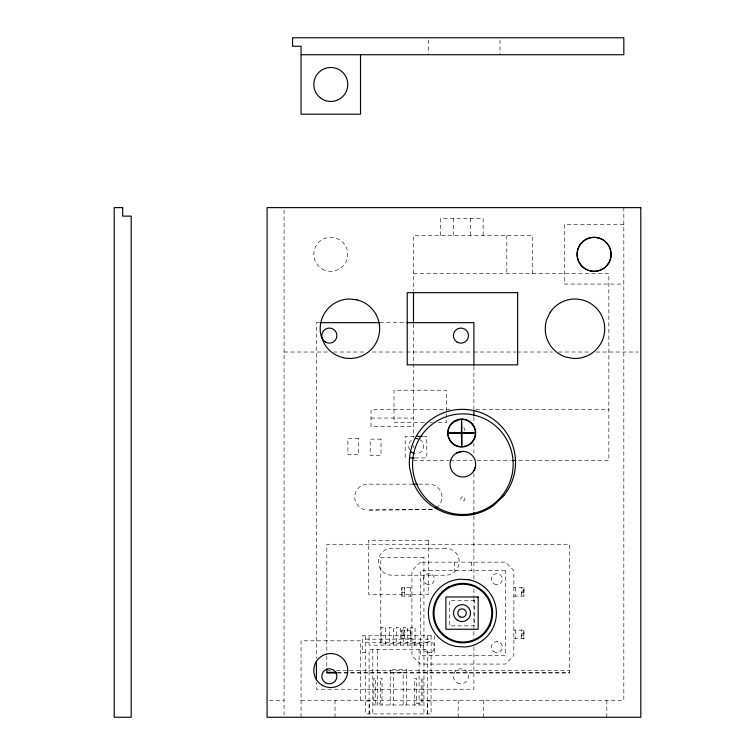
<?xml version="1.0" encoding="UTF-8"?>
<svg xmlns="http://www.w3.org/2000/svg" width="755" height="755" viewBox="0 0 755 755"><rect width="100%" height="100%" fill="white"/><g stroke="black" fill="none" stroke-linecap="round" stroke-linejoin="round"><path stroke-width="0.57" stroke-dasharray="3.77 2.83" d="M411.928 596.12L401.868 596.12L401.905 592.722L404.435 592.722M411.928 638.588L401.868 638.588L401.905 635.191L404.435 635.191M513.853 596.12L523.904 596.12L523.904 587.626L513.853 587.626M513.853 638.588L523.904 638.588L523.904 630.095L513.853 630.095M429.435 652.584L430.01 652.499M432.417 509.597L367.676 510.04L432.417 509.597A12.939 12.939 0 0 0 434.531 508.823M623.819 224.612L564.362 224.612L564.362 284.069L623.819 284.069M413.495 273.659L608.851 273.659L608.851 460.522L517.052 460.522M318.752 322.668L316.402 322.668L316.402 658.596M379.869 322.668L405.728 322.668M284.069 352.019L328.812 352.019M333.521 352.019L366.486 352.019M372.366 352.019L405.341 352.019M406.511 352.019L472.441 352.019M473.621 352.019L516.005 352.019M517.184 352.019L552.509 352.019M558.389 352.019L591.354 352.019M596.063 352.019L638.447 352.019M449.971 409.559L371.026 409.559L371.026 426.547L413.495 426.547M475.867 409.559L608.851 409.559M371.026 418.053L413.495 418.053M424.244 422.592L393.987 422.592L393.987 390.231L446.347 390.231L446.347 422.592L438.202 422.592M430.057 422.592L432.389 422.592M414.268 436.352L405.19 436.352L405.19 457.926L407.464 457.926M423.357 436.352L426.764 436.352L426.764 457.926L415.41 457.926M413.495 460.522L448.791 460.522M449.971 460.522L472.328 460.522M477.037 460.522L511.173 460.522M412.843 484.153L367.676 484.153A12.939 12.939 0 0 0 354.737 497.092A12.939 12.939 0 0 0 367.676 510.031M418.638 484.153L429.066 484.153A12.939 12.939 0 0 1 438.211 506.246M401.868 596.12L401.868 587.626L411.928 587.626M521.337 591.023L523.876 591.023M523.876 592.722L521.337 592.722L521.337 596.12L521.337 587.626M401.868 638.588L401.868 630.095L411.928 630.095M521.337 633.492L523.876 633.492M523.876 635.191L521.337 635.191L521.337 638.588L521.337 630.095M365.684 639.164L431.086 639.164M365.684 642.562L431.086 642.562M365.684 652.754L362.287 652.754L362.287 635.767L434.484 635.767L434.484 652.754L431.086 652.754M327.991 670.449L330.35 670.449M336.239 670.449L569.525 670.449M337.419 672.356L569.525 672.356M337.419 673.007L569.525 673.007L569.525 544.261L326.821 544.261L326.821 654.727M269.346 700.262L284.069 700.262M301.056 700.262L623.819 700.262L623.819 207.625M365.684 700.942L369.412 700.942L369.412 713.909M431.086 700.942L427.358 700.942L427.358 713.909M497.385 641.59L497.96 641.674M429.548 641.599L430.114 641.693M401.868 587.626L401.905 591.023L404.435 591.023L404.435 587.626L404.435 596.12M401.868 630.095L401.905 633.492L404.435 633.492L404.435 630.095L404.435 638.588M606.831 700.262L606.831 717.25M532.407 273.659L532.407 235.437L413.495 235.437L413.495 291.232M523.904 587.626L523.904 596.12M523.904 630.095L523.904 638.588M515.391 587.626L515.391 596.12M515.391 630.095L515.391 638.588M506.822 235.437L506.822 273.659M500.027 40.015L500.027 54.737M483.672 700.262L483.672 717.25M483.134 235.437L483.134 218.45L440.675 218.45L440.675 235.437M473.895 366.279L473.895 408.719M473.895 416.968L473.895 424.036M473.895 442.892L473.895 454.68M473.895 473.545L473.895 511.258M473.895 515.976L473.895 581.982M473.895 589.051L473.895 597.299M473.895 598.479L473.895 638.56M473.895 646.808L473.895 689.24L316.402 689.24L316.402 682.171M471.384 562.145L471.384 570.638M470.403 218.45L470.403 235.437M458.191 700.262L458.191 717.25M454.397 562.145L454.397 570.638M453.415 218.45L453.415 235.437M431.086 635.767L431.086 713.909L365.684 713.909L365.684 635.767M428.274 40.015L428.274 53.605M427.689 635.767L427.689 645.11L369.082 645.11L369.082 635.767M427.689 713.909L427.689 649.357L369.082 649.357L369.082 713.909M423.961 649.357L423.961 713.909M419.827 642.562L419.827 645.11M419.082 649.357L419.082 704.991M415.061 645.11L415.061 627.273L410.814 627.273L410.814 645.11M414.731 642.562L414.731 645.11M414.731 704.991L414.731 678.235L416.43 678.235L416.43 703.292L421.205 703.292L421.205 678.235L422.904 678.235L422.904 704.991L373.857 704.991L373.857 678.235L375.556 678.235L375.556 703.292L380.331 703.292L380.331 678.235L382.03 678.235L382.03 704.991M413.495 324.037L413.495 437.362M413.495 445.469L413.495 447.781M410.38 587.626L410.38 596.12M410.38 630.095L410.38 638.588M407.757 645.11L407.757 627.273L403.51 627.273L403.51 645.11M406.558 704.991L406.558 669.317L390.203 669.317L390.203 704.991M403.161 704.991L403.161 672.714L393.6 672.714L393.6 704.991M400.509 645.11L400.509 627.273L396.262 627.273L396.262 645.11M393.657 645.11L393.657 627.273L389.41 627.273L389.41 645.11M385.427 645.11L385.427 627.273L381.181 627.273L381.181 645.11M377.679 649.357L377.679 704.991M372.81 649.357L372.81 713.909M360.512 700.262L360.512 640.806L301.056 640.806L301.056 717.25M335.031 700.262L335.031 717.25M326.821 655.897L326.821 669.27M284.069 209.984L284.069 714.985M419.931 439.57A7.55 7.55 0 0 1 416.156 453.661M409.616 449.886A7.55 7.55 0 0 1 412.381 439.57M463.608 427.604A2.086 2.086 0 0 1 464.174 431.18M420.422 562.145L411.928 570.638L411.928 655.576L420.422 664.07L505.359 664.07L513.853 655.576L513.853 570.638L505.359 562.145L420.422 562.145M462.532 496.743L462.013 496.894A2.086 2.086 0 0 0 461.362 500.254A2.086 2.086 0 0 0 464.74 499.716A2.086 2.086 0 0 0 463.079 496.724L462.532 496.743M358.682 438.485L347.895 438.485L347.895 454.661L358.682 454.661L358.682 438.485M381.011 439.136L370.224 439.136L370.224 455.312L381.011 455.312L381.011 439.136M428.727 540.335L368.327 540.335L368.327 594.27L428.727 594.27L428.727 540.335M445.752 548.253L391.817 548.253A13.486 13.486 0 0 0 378.34 561.729A13.486 13.486 0 0 0 391.817 575.216L445.752 575.216A13.486 13.486 0 0 0 459.238 561.729A13.486 13.486 0 0 0 445.752 548.253M423.942 557.464L380.794 557.464L380.794 643.76L423.942 643.76L423.942 557.464M505.359 570.638L420.422 570.638L420.422 655.576L505.359 655.576L505.359 570.638M474.763 600.376L449.282 600.376L449.282 625.857L474.763 625.857L474.763 600.376M457.171 682.831A7.55 7.55 0 0 0 468.496 676.291A7.55 7.55 0 0 0 457.171 669.76A7.55 7.55 0 0 0 457.171 682.831M322.291 269.054A16.988 16.988 0 0 0 347.772 254.341A16.988 16.988 0 0 0 322.291 239.628A16.988 16.988 0 0 0 322.291 269.054M426.103 651.839A5.521 5.521 0 0 0 434.436 647.139A5.521 5.521 0 0 0 426.197 642.278A5.521 5.521 0 0 0 426.103 651.839M493.666 651.584A5.521 5.521 0 0 0 502.358 647.601A5.521 5.521 0 0 0 494.563 642.061A5.521 5.521 0 0 0 493.666 651.584M494.1 583.917A5.521 5.521 0 0 0 502.386 579.132A5.521 5.521 0 0 0 494.1 574.357A5.521 5.521 0 0 0 494.1 583.917M425.886 583.757A5.521 5.521 0 0 0 434.427 579.444A5.521 5.521 0 0 0 426.424 574.206A5.521 5.521 0 0 0 425.886 583.757"/><path stroke-width="1.13" d="M473.951 470.582L475.225 467.496M489.372 626.603L490.637 623.762M446.686 588.192L449.376 586.635A29.728 29.728 0 0 1 492.571 614.664A29.728 29.728 0 0 1 446.696 638.051A29.728 29.728 0 0 1 449.376 586.635M456.454 453.085A12.807 12.807 0 0 1 475.669 464.183A12.807 12.807 0 0 1 456.454 475.273A12.807 12.807 0 0 1 456.454 453.085L462.862 451.377M301.056 54.737L623.819 54.737L623.819 37.75L292.562 37.75L292.562 46.244L301.056 46.244L301.056 114.194L360.512 114.194L360.512 54.737M319.922 322.668L379.869 322.668M406.898 322.668L473.895 322.668L473.895 365.109M416.543 436.352L422.224 436.352M409.729 457.926L414.268 457.926M512.343 460.522L515.873 460.522M412.843 484.153L417.477 484.153M326.821 672.356L336.239 672.356M336.239 673.007L326.821 673.007L326.821 668.826M473.895 409.889L473.895 415.788M473.895 512.437L473.895 514.797M413.495 292.402L413.495 322.866M316.402 660.955L316.402 679.811M414.193 453.406A7.55 7.55 0 0 1 410.814 451.452M416.156 438.561A7.55 7.55 0 0 1 418.11 438.815M437.381 507.001A12.939 12.939 0 0 1 435.531 508.304M449.282 432.775L449.291 433.455L461.343 433.351L461.777 445.45L462.013 433.351L474.074 433.257L474.074 432.577L462.013 432.681L461.579 420.573L461.343 432.681L449.282 432.775M550.216 312.306L546.809 319.28A29.728 29.728 0 0 0 565.495 356.936L573.111 358.427A29.728 29.728 0 0 0 601.612 315.543A29.728 29.728 0 0 0 550.216 312.306M503.783 495.733L493.761 505.303A53.086 53.086 0 0 1 412.928 481.596L409.654 468.128A53.086 53.086 0 0 1 477.377 411.494A53.086 53.086 0 0 1 503.783 495.733M453.689 421.951L451.094 424.395A13.647 13.647 0 0 0 463.07 446.592L466.533 445.771A13.647 13.647 0 0 0 460.286 419.44L453.689 421.951M454.689 420.884L451.783 423.102A14.005 14.005 0 0 0 448.149 436.626L449.546 440.005A14.005 14.005 0 0 0 461.673 447.017L465.297 446.545A14.005 14.005 0 0 0 461.692 419.006L458.068 419.487L454.689 420.884M122.688 207.625L114.194 207.625L114.194 717.25L131.181 717.25L131.181 216.119L122.688 216.119L122.688 207.625M640.806 207.625L267.081 207.625L267.081 717.25L640.806 717.25L640.806 207.625M517.647 292.666L407.228 292.666L407.228 364.863L517.647 364.863L517.647 292.666M478.16 596.978L445.884 596.978L445.884 629.255L478.16 629.255L478.16 596.978M469.044 579.774L460.191 579.198A33.975 33.975 0 0 0 455.831 646.431L464.684 646.997A33.975 33.975 0 0 0 469.044 579.774M357.049 299.858L349.339 298.999A29.728 29.728 0 0 0 321.366 336.985L324.48 344.091A29.728 29.728 0 0 0 373.857 346.356A29.728 29.728 0 0 0 357.049 299.858M325.565 682.831A7.55 7.55 0 0 0 336.9 676.291A7.55 7.55 0 0 0 325.565 669.76A7.55 7.55 0 0 0 325.565 682.831M325.565 342.157A7.55 7.55 0 0 0 336.9 335.616A7.55 7.55 0 0 0 325.565 329.076A7.55 7.55 0 0 0 325.565 342.157M457.171 342.157A7.55 7.55 0 0 0 468.496 335.616A7.55 7.55 0 0 0 457.171 329.076A7.55 7.55 0 0 0 457.171 342.157M582.539 266.798A16.988 16.988 0 0 0 610.653 258.116A16.988 16.988 0 0 0 589.079 238.108A16.988 16.988 0 0 0 582.539 266.798A16.988 16.988 0 0 0 610.653 258.116A16.988 16.988 0 0 0 589.079 238.108A16.988 16.988 0 0 0 582.539 266.798M322.291 685.247A16.988 16.988 0 0 0 347.772 670.534A16.988 16.988 0 0 0 322.291 655.821A16.988 16.988 0 0 0 322.291 685.247M446.582 636.956A28.879 28.879 0 0 0 491.675 615.306A28.879 28.879 0 0 0 450.376 587.088A28.879 28.879 0 0 0 446.582 636.956M459.899 616.797A4.247 4.247 0 0 0 466.269 613.117A4.247 4.247 0 0 0 459.899 609.436A4.247 4.247 0 0 0 459.899 616.797M457.398 620.242A8.494 8.494 0 0 0 470.497 613.56A8.494 8.494 0 0 0 458.162 605.548A8.494 8.494 0 0 0 457.398 620.242M437.702 507.756A50.321 50.321 0 0 0 513.173 464.183A50.321 50.321 0 0 0 437.702 420.601A50.321 50.321 0 0 0 437.702 507.756M319.903 97.518A16.988 16.988 0 0 0 347.526 87.363A16.988 16.988 0 0 0 324.924 68.526A16.988 16.988 0 0 0 319.903 97.518"/></g></svg>
